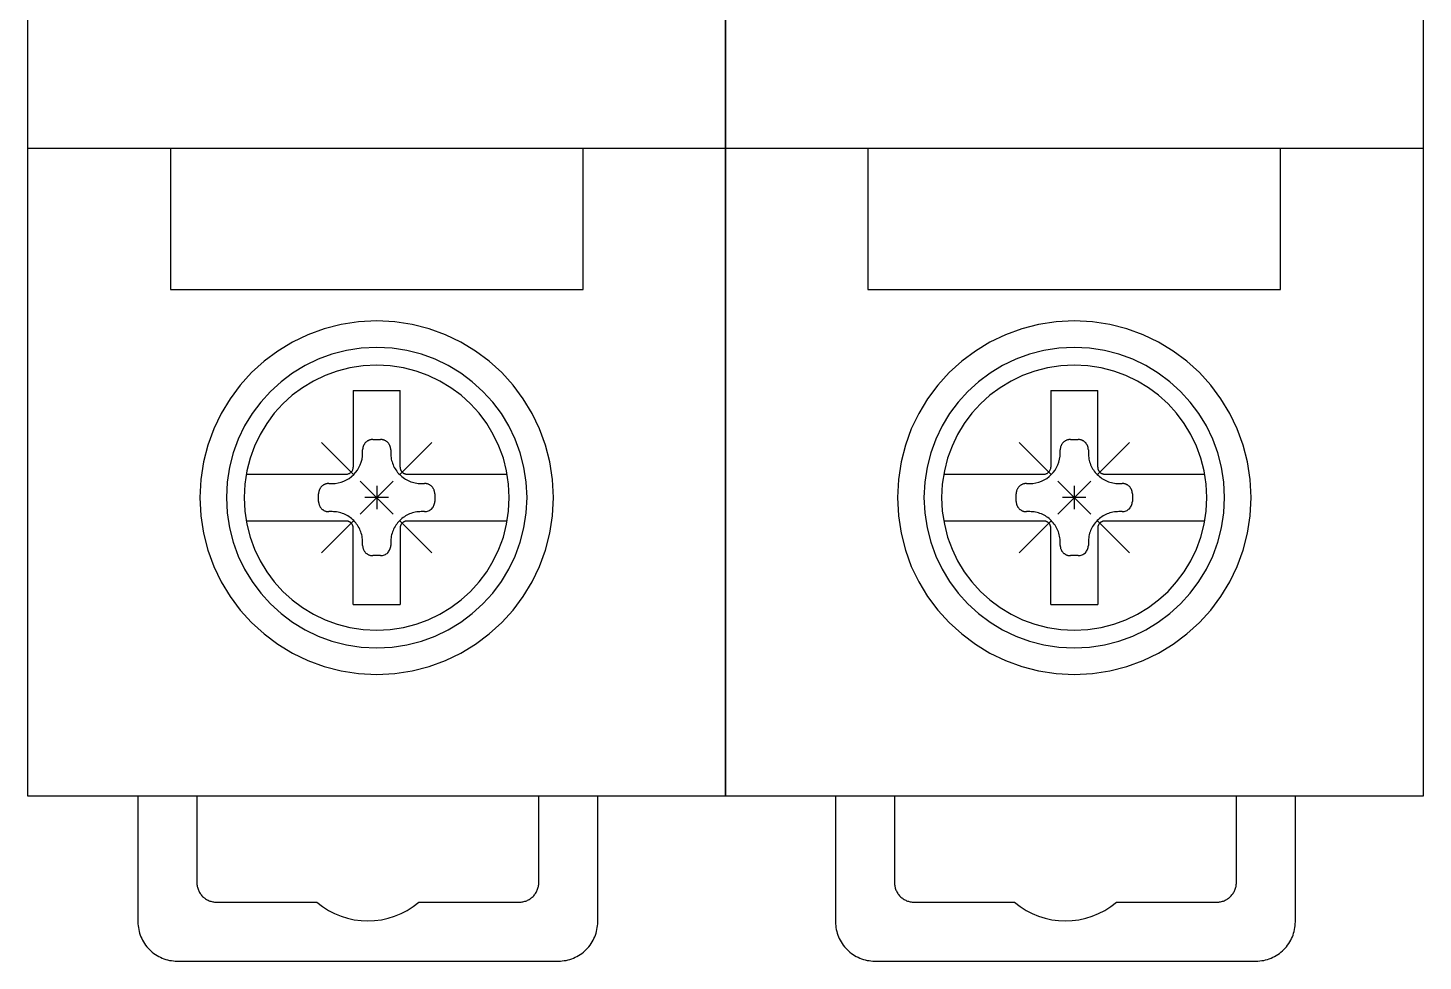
# Model space of a CAD drawing. Header units: millimetres. Extents: x -208796 to -83323, y 30910 to 103951.
# Drawn here: x -110485.06 to -110449.12, y 39831.38 to 39855.44 of the extents above; entities that cross this region are included whole.
import ezdxf

# ---------------------------------------------------------------- set-up
doc = ezdxf.new("R2010")
doc.units = ezdxf.units.MM
doc.header["$LTSCALE"] = 3

# ---------------------------------------------------------------- blocks, each defined once
blk = doc.blocks.new('*U127')
for points in [[(-8.986, 0), (-8.986, 79.4816), (8.986, 79.4816), (8.986, 0), (-8.986, 0)], [(-8.986, 16.7063), (8.986, 16.7063)], [(-5.3156, 16.7063), (-5.3156, 13.0613)], [(5.3157, 13.0613), (5.3157, 16.7063)], [(-5.3156, 13.0613), (5.3157, 13.0613)], [(4.5563, 7.695), (4.5563, 7.695), (4.5327, 8.161), (4.4637, 8.6134), (4.3513, 9.0501), (4.1982, 9.4686), (4.0062, 9.867), (3.778, 10.2426), (3.5156, 10.5934), (3.2217, 10.9169), (2.898, 11.2111), (2.5473, 11.4734), (2.1716, 11.7016), (1.7734, 11.8934), (1.3547, 12.0467), (0.9182, 12.1589), (0.4657, 12.2279), (0, 12.2513), (0, 12.2513), (-0.466, 12.2279), (-0.9184, 12.1589), (-1.3551, 12.0467), (-1.7736, 11.8934), (-2.172, 11.7016), (-2.5476, 11.4734), (-2.8984, 11.2111), (-3.2218, 10.9169), (-3.516, 10.5934), (-3.7783, 10.2426), (-4.0065, 9.867), (-4.1983, 9.4686), (-4.3516, 9.0501), (-4.4638, 8.6134), (-4.5329, 8.161), (-4.5563, 7.695), (-4.5563, 7.695), (-4.5329, 7.2293), (-4.4639, 6.7769), (-4.3517, 6.3404), (-4.1984, 5.9217), (-4.0066, 5.5235), (-3.7784, 5.1478), (-3.5161, 4.7971), (-3.2219, 4.4734), (-2.8984, 4.1795), (-2.5476, 3.9171), (-2.172, 3.6889), (-1.7736, 3.4969), (-1.3551, 3.3438), (-0.9184, 3.2314), (-0.466, 3.1624), (0, 3.1387), (0, 3.1387), (0.4657, 3.1623), (0.9181, 3.2313), (1.3547, 3.3437), (1.7734, 3.4968), (2.1716, 3.6888), (2.5473, 3.917), (2.898, 4.1794), (3.2217, 4.4733), (3.5156, 4.797), (3.778, 5.1477), (4.0062, 5.5234), (4.1982, 5.9216), (4.3513, 6.3403), (4.4637, 6.7768), (4.5327, 7.2293), (4.5563, 7.695)], [(3.8728, 7.695), (3.8728, 7.695), (3.8527, 8.0911), (3.7941, 8.4756), (3.6986, 8.8468), (3.5684, 9.2026), (3.4052, 9.5413), (3.2113, 9.8605), (2.9883, 10.1587), (2.7384, 10.4336), (2.4633, 10.6836), (2.1651, 10.9065), (1.8458, 11.1006), (1.5074, 11.2636), (1.1515, 11.3939), (0.7804, 11.4893), (0.3958, 11.5479), (0, 11.5678), (0, 11.5678), (-0.3961, 11.5479), (-0.7806, 11.4893), (-1.1518, 11.3939), (-1.5076, 11.2636), (-1.8463, 11.1006), (-2.1655, 10.9065), (-2.4637, 10.6836), (-2.7386, 10.4336), (-2.9886, 10.1587), (-3.2115, 9.8605), (-3.4056, 9.5413), (-3.5686, 9.2026), (-3.6989, 8.8468), (-3.7943, 8.4756), (-3.8529, 8.0911), (-3.8728, 7.695), (-3.8728, 7.695), (-3.8529, 7.2992), (-3.7943, 6.9146), (-3.6989, 6.5435), (-3.5686, 6.1876), (-3.4056, 5.8492), (-3.2115, 5.5299), (-2.9886, 5.2317), (-2.7386, 4.9566), (-2.4637, 4.7067), (-2.1655, 4.4837), (-1.8463, 4.2898), (-1.5076, 4.1266), (-1.1518, 3.9964), (-0.7806, 3.9009), (-0.3961, 3.8423), (0, 3.8222), (0, 3.8222), (0.3958, 3.8423), (0.7804, 3.9009), (1.1515, 3.9964), (1.5074, 4.1266), (1.8458, 4.2898), (2.1651, 4.4837), (2.4633, 4.7067), (2.7384, 4.9566), (2.9883, 5.2317), (3.2113, 5.5299), (3.4052, 5.8492), (3.5684, 6.1876), (3.6986, 6.5435), (3.7941, 6.9146), (3.8527, 7.2992), (3.8728, 7.695)], [(3.4172, 7.695), (3.4172, 7.695), (3.3995, 8.0446), (3.3476, 8.3839), (3.2633, 8.7114), (3.1486, 9.0253), (3.0046, 9.3241), (2.8335, 9.6058), (2.6368, 9.8689), (2.4163, 10.1114), (2.1736, 10.3321), (1.9105, 10.5287), (1.6286, 10.6999), (1.33, 10.8437), (1.016, 10.9587), (0.6886, 11.0428), (0.3493, 11.0947), (0, 11.1122), (0, 11.1122), (-0.3496, 11.0947), (-0.6889, 11.0428), (-1.0164, 10.9587), (-1.3303, 10.8437), (-1.6291, 10.6999), (-1.9108, 10.5287), (-2.1739, 10.3321), (-2.4164, 10.1114), (-2.6371, 9.8689), (-2.8337, 9.6058), (-3.0049, 9.3241), (-3.1487, 9.0253), (-3.2637, 8.7114), (-3.3478, 8.3839), (-3.3997, 8.0446), (-3.4172, 7.695), (-3.4172, 7.695), (-3.3997, 7.3457), (-3.3478, 7.0064), (-3.2637, 6.679), (-3.1487, 6.365), (-3.0049, 6.0664), (-2.8337, 5.7845), (-2.6371, 5.5214), (-2.4164, 5.2787), (-2.1739, 5.0582), (-1.9108, 4.8615), (-1.6291, 4.6904), (-1.3303, 4.5464), (-1.0164, 4.4317), (-0.6889, 4.3474), (-0.3496, 4.2955), (0, 4.2778), (0, 4.2778), (0.3493, 4.2955), (0.6886, 4.3474), (1.016, 4.4317), (1.33, 4.5464), (1.6286, 4.6904), (1.9105, 4.8615), (2.1736, 5.0582), (2.4163, 5.2787), (2.6368, 5.5214), (2.8335, 5.7845), (3.0046, 6.0664), (3.1486, 6.365), (3.2633, 6.679), (3.3476, 7.0064), (3.3995, 7.3457), (3.4172, 7.695)], [(-0.6033, 10.4528), (-0.6033, 8.4809)], [(-0.6033, 10.4528), (0.6033, 10.4528)], [(0.6033, 8.4809), (0.6033, 10.4528)], [(-1.4223, 9.1177), (-0.6034, 8.2986)], [(-0.0995, 9.1916), (-0.0995, 9.1916), (-0.1126, 9.1913), (-0.1255, 9.1904), (-0.1384, 9.1889), (-0.151, 9.1866), (-0.1636, 9.1839), (-0.1759, 9.1804), (-0.1881, 9.1765), (-0.2, 9.1717), (-0.2118, 9.1666), (-0.2233, 9.1609), (-0.2345, 9.1546), (-0.2452, 9.1476), (-0.2558, 9.1404), (-0.2659, 9.1323), (-0.2758, 9.1239), (-0.2851, 9.1147), (-0.2851, 9.1147), (-0.2942, 9.1054), (-0.3026, 9.0956), (-0.3107, 9.0855), (-0.318, 9.0749), (-0.325, 9.0642), (-0.3313, 9.053), (-0.337, 9.0415), (-0.3421, 9.0297), (-0.3469, 9.0178), (-0.3508, 9.0056), (-0.3543, 8.9933), (-0.357, 8.9807), (-0.3593, 8.9681), (-0.3608, 8.9552), (-0.3617, 8.9423), (-0.362, 8.9292)], [(-0.0995, 9.1916), (0.0996, 9.1916)], [(0.3621, 8.9292), (0.3621, 8.9292), (0.3616, 8.9423), (0.3607, 8.9552), (0.359, 8.9681), (0.3569, 8.9807), (0.3539, 8.9933), (0.3506, 9.0056), (0.3465, 9.0178), (0.342, 9.0297), (0.3367, 9.0415), (0.331, 9.053), (0.3247, 9.0642), (0.3179, 9.0749), (0.3104, 9.0855), (0.3025, 9.0956), (0.2941, 9.1054), (0.2852, 9.1147), (0.2852, 9.1147), (0.2757, 9.1239), (0.2659, 9.1323), (0.2556, 9.1404), (0.2452, 9.1476), (0.2342, 9.1546), (0.2231, 9.1609), (0.2116, 9.1666), (0.2, 9.1717), (0.1879, 9.1765), (0.1758, 9.1804), (0.1634, 9.1839), (0.151, 9.1866), (0.1382, 9.1889), (0.1255, 9.1904), (0.1125, 9.1913), (0.0996, 9.1916)], [(0.6035, 8.2986), (1.4223, 9.1177)], [(-1.1493, 8.0572), (-1.1493, 8.0572), (-1.069, 8.0614), (-0.9908, 8.0733), (-0.9154, 8.0928), (-0.8429, 8.1192), (-0.7742, 8.1524), (-0.7092, 8.1918), (-0.6487, 8.2372), (-0.5926, 8.2879), (-0.5419, 8.3439), (-0.4966, 8.4044), (-0.4572, 8.4694), (-0.424, 8.5381), (-0.3976, 8.6106), (-0.3781, 8.686), (-0.3662, 8.7642), (-0.362, 8.8445)], [(-0.362, 8.8445), (-0.362, 8.9292)], [(0.3621, 8.9292), (0.3621, 8.8445)], [(0.3621, 8.8445), (0.3621, 8.8445), (0.363, 8.8056), (0.3658, 8.7668), (0.3706, 8.7284), (0.3772, 8.6903), (0.3856, 8.6528), (0.3959, 8.6157), (0.4079, 8.5793), (0.4219, 8.5433), (0.4373, 8.5083), (0.4546, 8.4739), (0.4735, 8.4405), (0.4942, 8.4078), (0.5163, 8.3763), (0.5402, 8.3457), (0.5656, 8.3163), (0.5927, 8.2878), (0.5927, 8.2878), (0.6209, 8.261), (0.6503, 8.2356), (0.6808, 8.2119), (0.7125, 8.1896), (0.745, 8.169), (0.7785, 8.1501), (0.8128, 8.1328), (0.848, 8.1172), (0.8837, 8.1034), (0.9202, 8.0914), (0.9572, 8.0812), (0.995, 8.0725), (1.0329, 8.0659), (1.0715, 8.0611), (1.1103, 8.0583), (1.1494, 8.0572)], [(-3.3635, 8.2986), (-0.7856, 8.2986)], [(-0.7856, 8.2986), (-0.7856, 8.2986), (-0.7671, 8.2997), (-0.7491, 8.3024), (-0.7317, 8.3069), (-0.7148, 8.313), (-0.699, 8.3208), (-0.6839, 8.3299), (-0.6699, 8.3404), (-0.6568, 8.352), (-0.6452, 8.3651), (-0.6347, 8.3791), (-0.6256, 8.3942), (-0.6178, 8.41), (-0.6117, 8.4269), (-0.6071, 8.4443), (-0.6044, 8.4624), (-0.6033, 8.4809)], [(0.6033, 8.4809), (0.6033, 8.4809), (0.6034, 8.472), (0.6041, 8.463), (0.6051, 8.4542), (0.6068, 8.4453), (0.6086, 8.4367), (0.611, 8.428), (0.6138, 8.4196), (0.6171, 8.4112), (0.6205, 8.4033), (0.6246, 8.3953), (0.6289, 8.3876), (0.6338, 8.3799), (0.6389, 8.3726), (0.6445, 8.3655), (0.6503, 8.3587), (0.6567, 8.352), (0.6567, 8.352), (0.6631, 8.3459), (0.6699, 8.34), (0.677, 8.3345), (0.6844, 8.3293), (0.6918, 8.3246), (0.6996, 8.3202), (0.7076, 8.3162), (0.7158, 8.3125), (0.724, 8.3094), (0.7324, 8.3066), (0.741, 8.3043), (0.7498, 8.3022), (0.7585, 8.3007), (0.7675, 8.2995), (0.7765, 8.2989), (0.7856, 8.2986)], [(0.7856, 8.2986), (3.3635, 8.2986)], [(-1.2341, 8.0572), (-1.2341, 8.0572), (-1.2472, 8.0569), (-1.2601, 8.056), (-1.273, 8.0545), (-1.2856, 8.0522), (-1.2982, 8.0495), (-1.3105, 8.046), (-1.3227, 8.0421), (-1.3346, 8.0373), (-1.3464, 8.0322), (-1.3579, 8.0265), (-1.3691, 8.0202), (-1.3798, 8.0132), (-1.3904, 8.0059), (-1.4005, 7.9978), (-1.4103, 7.9894), (-1.4196, 7.9803), (-1.4196, 7.9803), (-1.4287, 7.971), (-1.4371, 7.9612), (-1.4452, 7.9511), (-1.4525, 7.9405), (-1.4595, 7.9298), (-1.4658, 7.9186), (-1.4715, 7.9071), (-1.4766, 7.8953), (-1.4814, 7.8834), (-1.4853, 7.8712), (-1.4888, 7.8589), (-1.4915, 7.8463), (-1.4938, 7.8337), (-1.4953, 7.8208), (-1.4962, 7.8079), (-1.4965, 7.7948)], [(-1.2341, 8.0572), (-1.1493, 8.0572)], [(-0.4266, 7.2682), (0.4267, 8.1218)], [(-0.4266, 8.1218), (0.4267, 7.2682)], [(0.0001, 7.9968), (0, 7.3933)], [(1.1494, 8.0572), (1.2341, 8.0572)], [(1.4966, 7.7948), (1.4966, 7.7948), (1.4961, 7.8079), (1.4952, 7.8208), (1.4935, 7.8337), (1.4914, 7.8463), (1.4884, 7.8589), (1.4851, 7.8712), (1.4811, 7.8834), (1.4766, 7.8953), (1.4712, 7.9071), (1.4655, 7.9186), (1.4592, 7.9298), (1.4524, 7.9405), (1.4449, 7.9511), (1.437, 7.9612), (1.4286, 7.971), (1.4197, 7.9803), (1.4197, 7.9803), (1.4102, 7.9894), (1.4004, 7.9978), (1.3901, 8.0059), (1.3797, 8.0132), (1.3687, 8.0202), (1.3576, 8.0265), (1.3461, 8.0322), (1.3345, 8.0373), (1.3224, 8.0421), (1.3103, 8.046), (1.2979, 8.0495), (1.2855, 8.0522), (1.2727, 8.0545), (1.26, 8.056), (1.247, 8.0569), (1.2341, 8.0572)], [(-1.4965, 7.5953), (-1.4965, 7.7948)], [(-1.4965, 7.5953), (-1.4965, 7.5953), (-1.4962, 7.5824), (-1.4953, 7.5694), (-1.4938, 7.5567), (-1.4915, 7.5439), (-1.4888, 7.5315), (-1.4853, 7.5191), (-1.4814, 7.507), (-1.4766, 7.4949), (-1.4715, 7.4833), (-1.4658, 7.4718), (-1.4595, 7.4607), (-1.4525, 7.4497), (-1.4452, 7.4393), (-1.4371, 7.429), (-1.4287, 7.4192), (-1.4196, 7.4097), (-1.4196, 7.4097), (-1.4103, 7.4008), (-1.4005, 7.3924), (-1.3904, 7.3845), (-1.3798, 7.377), (-1.3691, 7.3702), (-1.3579, 7.3639), (-1.3464, 7.3582), (-1.3346, 7.3529), (-1.3227, 7.3484), (-1.3105, 7.3444), (-1.2982, 7.3411), (-1.2856, 7.3381), (-1.273, 7.336), (-1.2601, 7.3343), (-1.2472, 7.3334), (-1.2341, 7.3329)], [(0.3018, 7.695), (-0.3017, 7.6951)], [(1.2341, 7.3329), (1.2341, 7.3329), (1.2608, 7.3344), (1.2869, 7.3383), (1.312, 7.3449), (1.3362, 7.3536), (1.359, 7.3648), (1.3807, 7.3779), (1.4009, 7.393), (1.4197, 7.4098), (1.4365, 7.4285), (1.4516, 7.4487), (1.4647, 7.4704), (1.4759, 7.4932), (1.4846, 7.5174), (1.4912, 7.5425), (1.4951, 7.5686), (1.4966, 7.5953)], [(1.4966, 7.7948), (1.4966, 7.5953)], [(-1.1493, 7.3329), (-1.2341, 7.3329)], [(-0.362, 6.5455), (-0.362, 6.5455), (-0.3631, 6.5847), (-0.3659, 6.6235), (-0.3707, 6.6621), (-0.3773, 6.7), (-0.386, 6.7377), (-0.3962, 6.7747), (-0.4082, 6.8112), (-0.422, 6.8469), (-0.4376, 6.8821), (-0.4549, 6.9164), (-0.4738, 6.9499), (-0.4944, 6.9824), (-0.5167, 7.0141), (-0.5404, 7.0446), (-0.5658, 7.0741), (-0.5926, 7.1023), (-0.5926, 7.1023), (-0.621, 7.1294), (-0.6504, 7.1547), (-0.681, 7.1786), (-0.7126, 7.2007), (-0.7453, 7.2214), (-0.7787, 7.2403), (-0.8131, 7.2576), (-0.8481, 7.273), (-0.8841, 7.287), (-0.9205, 7.299), (-0.9576, 7.3093), (-0.9951, 7.3177), (-1.0332, 7.3244), (-1.0716, 7.3292), (-1.1104, 7.332), (-1.1493, 7.3329)], [(1.1494, 7.3329), (1.1494, 7.3329), (1.1103, 7.332), (1.0715, 7.3292), (1.0329, 7.3244), (0.995, 7.3177), (0.9572, 7.3093), (0.9202, 7.299), (0.8837, 7.287), (0.848, 7.273), (0.8128, 7.2576), (0.7785, 7.2403), (0.745, 7.2214), (0.7125, 7.2007), (0.6808, 7.1786), (0.6503, 7.1547), (0.6209, 7.1294), (0.5927, 7.1023), (0.5927, 7.1023), (0.5656, 7.0741), (0.5402, 7.0446), (0.5163, 7.0141), (0.4942, 6.9824), (0.4735, 6.9499), (0.4546, 6.9164), (0.4373, 6.8821), (0.4219, 6.8469), (0.4079, 6.8112), (0.3959, 6.7747), (0.3856, 6.7377), (0.3772, 6.7), (0.3706, 6.6621), (0.3658, 6.6235), (0.363, 6.5847), (0.3621, 6.5455)], [(1.2341, 7.3329), (1.1494, 7.3329)], [(-0.7856, 7.0914), (-3.3635, 7.0914)], [(-1.4223, 6.2724), (-0.6034, 7.0914)], [(-0.6033, 6.9092), (-0.6033, 6.9092), (-0.6036, 6.9183), (-0.6042, 6.9273), (-0.6054, 6.9363), (-0.6069, 6.945), (-0.609, 6.9538), (-0.6113, 6.9624), (-0.6141, 6.9708), (-0.6172, 6.979), (-0.6209, 6.9872), (-0.6249, 6.9952), (-0.6293, 7.003), (-0.634, 7.0104), (-0.6392, 7.0178), (-0.6447, 7.0248), (-0.6506, 7.0316), (-0.6567, 7.038), (-0.6567, 7.038), (-0.6634, 7.0444), (-0.6702, 7.0502), (-0.6773, 7.0558), (-0.6846, 7.0609), (-0.6923, 7.0658), (-0.7, 7.0701), (-0.708, 7.0742), (-0.7159, 7.0776), (-0.7243, 7.0809), (-0.7327, 7.0837), (-0.7414, 7.0861), (-0.75, 7.0879), (-0.759, 7.0896), (-0.7678, 7.0906), (-0.7768, 7.0913), (-0.7856, 7.0914)], [(-0.6033, 4.9372), (-0.6033, 6.9092)], [(0.7856, 7.0914), (0.7856, 7.0914), (0.7765, 7.0913), (0.7675, 7.0906), (0.7585, 7.0896), (0.7498, 7.0879), (0.741, 7.0861), (0.7324, 7.0837), (0.724, 7.0809), (0.7158, 7.0776), (0.7076, 7.0742), (0.6996, 7.0701), (0.6918, 7.0658), (0.6844, 7.0609), (0.677, 7.0558), (0.6699, 7.0502), (0.6631, 7.0444), (0.6567, 7.038), (0.6567, 7.038), (0.6503, 7.0316), (0.6445, 7.0248), (0.6389, 7.0178), (0.6338, 7.0104), (0.6289, 7.003), (0.6246, 6.9952), (0.6205, 6.9872), (0.6171, 6.979), (0.6138, 6.9708), (0.611, 6.9624), (0.6086, 6.9538), (0.6068, 6.945), (0.6051, 6.9363), (0.6041, 6.9273), (0.6034, 6.9183), (0.6033, 6.9092)], [(0.6033, 6.9092), (0.6033, 4.9372)], [(0.6035, 7.0914), (1.4223, 6.2724)], [(3.3635, 7.0914), (0.7856, 7.0914)], [(-0.362, 6.4609), (-0.362, 6.5455)], [(0.3621, 6.5455), (0.3621, 6.4609)], [(-0.362, 6.4609), (-0.362, 6.4609), (-0.3617, 6.448), (-0.3608, 6.4351), (-0.3593, 6.4224), (-0.357, 6.4096), (-0.3543, 6.3972), (-0.3508, 6.3848), (-0.3469, 6.3727), (-0.3421, 6.3606), (-0.337, 6.349), (-0.3313, 6.3375), (-0.325, 6.3264), (-0.318, 6.3154), (-0.3107, 6.305), (-0.3026, 6.2947), (-0.2942, 6.2849), (-0.2851, 6.2754), (-0.2851, 6.2754), (-0.2758, 6.2665), (-0.2659, 6.2581), (-0.2558, 6.2502), (-0.2452, 6.2427), (-0.2345, 6.2359), (-0.2233, 6.2296), (-0.2118, 6.2239), (-0.2, 6.2186), (-0.1881, 6.2141), (-0.1759, 6.21), (-0.1636, 6.2067), (-0.151, 6.2037), (-0.1384, 6.2016), (-0.1255, 6.1999), (-0.1126, 6.199), (-0.0995, 6.1985)], [(0.0996, 6.1985), (-0.0995, 6.1985)], [(0.0996, 6.1985), (0.0996, 6.1985), (0.1263, 6.2), (0.1523, 6.2039), (0.1774, 6.2105), (0.2016, 6.2192), (0.2244, 6.2304), (0.2461, 6.2435), (0.2663, 6.2586), (0.2851, 6.2754), (0.3019, 6.2942), (0.3171, 6.3144), (0.3302, 6.3361), (0.3414, 6.3589), (0.3501, 6.3831), (0.3567, 6.4082), (0.3606, 6.4342), (0.3621, 6.4609)], [(-0.6033, 4.9372), (0.6033, 4.9372)], [(-6.1509, 0), (-6.1509, -3.2401), (-6.1509, -3.2401), (-6.1497, -3.2902), (-6.1461, -3.3401), (-6.1401, -3.3895), (-6.1314, -3.4384), (-6.1206, -3.4866), (-6.1073, -3.5343), (-6.0918, -3.5812), (-6.0739, -3.6274), (-6.054, -3.6725), (-6.0318, -3.7166), (-6.0075, -3.7596), (-5.9809, -3.8016), (-5.9525, -3.8421), (-5.9218, -3.8816), (-5.8892, -3.9195), (-5.8544, -3.956), (-5.8544, -3.956), (-5.8182, -3.9905), (-5.7803, -4.0231), (-5.741, -4.0536), (-5.7003, -4.0823), (-5.6586, -4.1087), (-5.6154, -4.1331), (-5.5713, -4.1553), (-5.526, -4.1754), (-5.48, -4.1931), (-5.4331, -4.2087), (-5.3855, -4.2219), (-5.337, -4.2329), (-5.2882, -4.2413), (-5.2387, -4.2476), (-5.1888, -4.2512), (-5.1384, -4.2526), (4.6828, -4.2526), (4.6828, -4.2526), (4.7329, -4.2512), (4.7828, -4.2476), (4.8322, -4.2413), (4.8812, -4.2329), (4.9294, -4.2219), (4.9771, -4.2087), (5.024, -4.1931), (5.0702, -4.1754), (5.1153, -4.1553), (5.1594, -4.1331), (5.2024, -4.1087), (5.2444, -4.0823), (5.2849, -4.0536), (5.3244, -4.0231), (5.3623, -3.9905), (5.3988, -3.956), (5.3988, -3.956), (5.4333, -3.9195), (5.4659, -3.8816), (5.4964, -3.8421), (5.5251, -3.8016), (5.5515, -3.7596), (5.5759, -3.7166), (5.5981, -3.6725), (5.6182, -3.6274), (5.6359, -3.5812), (5.6514, -3.5343), (5.6646, -3.4866), (5.6756, -3.4384), (5.684, -3.3895), (5.6903, -3.3401), (5.6939, -3.2902), (5.6953, -3.2401), (5.6953, 0)], [(-4.6322, 0), (-4.6322, -2.2276), (-4.6322, -2.2276), (-4.6316, -2.2525), (-4.6298, -2.2775), (-4.6268, -2.3022), (-4.6225, -2.3267), (-4.6171, -2.3508), (-4.6105, -2.3746), (-4.6027, -2.3981), (-4.5937, -2.4212), (-4.5838, -2.4437), (-4.5727, -2.4658), (-4.5607, -2.4873), (-4.5473, -2.5083), (-4.5331, -2.5284), (-4.5177, -2.5482), (-4.5014, -2.5671), (-4.4839, -2.5855), (-4.4839, -2.5855), (-4.4658, -2.6027), (-4.4469, -2.619), (-4.4273, -2.6342), (-4.4069, -2.6486), (-4.3861, -2.6618), (-4.3645, -2.674), (-4.3425, -2.6851), (-4.3198, -2.6952), (-4.2969, -2.704), (-4.2734, -2.7118), (-4.2496, -2.7184), (-4.2253, -2.7239), (-4.2009, -2.7281), (-4.1761, -2.7312), (-4.1511, -2.733), (-4.1259, -2.7338), (-1.5417, -2.7338)], [(1.0861, -2.7338), (3.6703, -2.7338), (3.6703, -2.7338), (3.6952, -2.733), (3.7202, -2.7312), (3.7449, -2.7281), (3.7694, -2.7239), (3.7935, -2.7184), (3.8174, -2.7118), (3.8409, -2.704), (3.864, -2.6952), (3.8865, -2.6851), (3.9086, -2.674), (3.9301, -2.6618), (3.9511, -2.6486), (3.9712, -2.6342), (3.991, -2.619), (4.0099, -2.6027), (4.0283, -2.5855), (4.0283, -2.5855), (4.0455, -2.5671), (4.0618, -2.5482), (4.077, -2.5284), (4.0914, -2.5083), (4.1046, -2.4873), (4.1168, -2.4658), (4.1279, -2.4437), (4.138, -2.4212), (4.1468, -2.3981), (4.1546, -2.3746), (4.1612, -2.3508), (4.1667, -2.3267), (4.1709, -2.3022), (4.174, -2.2775), (4.1758, -2.2525), (4.1766, -2.2276), (4.1766, 0)], [(-1.5417, -2.7338), (-1.5417, -2.7338), (-1.3959, -2.8471), (-1.2427, -2.9455), (-1.0832, -3.0286), (-0.9183, -3.0968), (-0.7495, -3.1496), (-0.5774, -3.1876), (-0.4032, -3.2102), (-0.2279, -3.2179), (-0.0528, -3.2102), (0.1214, -3.1876), (0.2934, -3.1496), (0.4624, -3.0968), (0.6272, -3.0286), (0.7868, -2.9455), (0.94, -2.8471), (1.0861, -2.7338)]]:
    blk.add_lwpolyline(points)
blk = doc.blocks.new('*U126')
for points in [[(-8.986, 0), (-8.986, 79.4816), (8.986, 79.4816), (8.986, 0), (-8.986, 0)], [(-8.986, 16.7063), (8.986, 16.7063)], [(-5.3156, 16.7063), (-5.3156, 13.0613)], [(5.3157, 13.0613), (5.3157, 16.7063)], [(-5.3156, 13.0613), (5.3157, 13.0613)], [(4.5563, 7.695), (4.5563, 7.695), (4.5327, 8.161), (4.4637, 8.6134), (4.3513, 9.0501), (4.1982, 9.4686), (4.0062, 9.867), (3.778, 10.2426), (3.5156, 10.5934), (3.2217, 10.9169), (2.898, 11.2111), (2.5473, 11.4734), (2.1716, 11.7016), (1.7734, 11.8934), (1.3547, 12.0467), (0.9182, 12.1589), (0.4657, 12.2279), (0, 12.2513), (0, 12.2513), (-0.466, 12.2279), (-0.9184, 12.1589), (-1.3551, 12.0467), (-1.7736, 11.8934), (-2.172, 11.7016), (-2.5476, 11.4734), (-2.8984, 11.2111), (-3.2218, 10.9169), (-3.516, 10.5934), (-3.7783, 10.2426), (-4.0065, 9.867), (-4.1983, 9.4686), (-4.3516, 9.0501), (-4.4638, 8.6134), (-4.5329, 8.161), (-4.5563, 7.695), (-4.5563, 7.695), (-4.5329, 7.2293), (-4.4639, 6.7769), (-4.3517, 6.3404), (-4.1984, 5.9217), (-4.0066, 5.5235), (-3.7784, 5.1478), (-3.5161, 4.7971), (-3.2219, 4.4734), (-2.8984, 4.1795), (-2.5476, 3.9171), (-2.172, 3.6889), (-1.7736, 3.4969), (-1.3551, 3.3438), (-0.9184, 3.2314), (-0.466, 3.1624), (0, 3.1387), (0, 3.1387), (0.4657, 3.1623), (0.9181, 3.2313), (1.3547, 3.3437), (1.7734, 3.4968), (2.1716, 3.6888), (2.5473, 3.917), (2.898, 4.1794), (3.2217, 4.4733), (3.5156, 4.797), (3.778, 5.1477), (4.0062, 5.5234), (4.1982, 5.9216), (4.3513, 6.3403), (4.4637, 6.7768), (4.5327, 7.2293), (4.5563, 7.695)], [(3.8728, 7.695), (3.8728, 7.695), (3.8527, 8.0911), (3.7941, 8.4756), (3.6986, 8.8468), (3.5684, 9.2026), (3.4052, 9.5413), (3.2113, 9.8605), (2.9883, 10.1587), (2.7384, 10.4336), (2.4633, 10.6836), (2.1651, 10.9065), (1.8458, 11.1006), (1.5074, 11.2636), (1.1515, 11.3939), (0.7804, 11.4893), (0.3958, 11.5479), (0, 11.5678), (0, 11.5678), (-0.3961, 11.5479), (-0.7806, 11.4893), (-1.1518, 11.3939), (-1.5076, 11.2636), (-1.8463, 11.1006), (-2.1655, 10.9065), (-2.4637, 10.6836), (-2.7386, 10.4336), (-2.9886, 10.1587), (-3.2115, 9.8605), (-3.4056, 9.5413), (-3.5686, 9.2026), (-3.6989, 8.8468), (-3.7943, 8.4756), (-3.8529, 8.0911), (-3.8728, 7.695), (-3.8728, 7.695), (-3.8529, 7.2992), (-3.7943, 6.9146), (-3.6989, 6.5435), (-3.5686, 6.1876), (-3.4056, 5.8492), (-3.2115, 5.5299), (-2.9886, 5.2317), (-2.7386, 4.9566), (-2.4637, 4.7067), (-2.1655, 4.4837), (-1.8463, 4.2898), (-1.5076, 4.1266), (-1.1518, 3.9964), (-0.7806, 3.9009), (-0.3961, 3.8423), (0, 3.8222), (0, 3.8222), (0.3958, 3.8423), (0.7804, 3.9009), (1.1515, 3.9964), (1.5074, 4.1266), (1.8458, 4.2898), (2.1651, 4.4837), (2.4633, 4.7067), (2.7384, 4.9566), (2.9883, 5.2317), (3.2113, 5.5299), (3.4052, 5.8492), (3.5684, 6.1876), (3.6986, 6.5435), (3.7941, 6.9146), (3.8527, 7.2992), (3.8728, 7.695)], [(3.4172, 7.695), (3.4172, 7.695), (3.3995, 8.0446), (3.3476, 8.3839), (3.2633, 8.7114), (3.1486, 9.0253), (3.0046, 9.3241), (2.8335, 9.6058), (2.6368, 9.8689), (2.4163, 10.1114), (2.1736, 10.3321), (1.9105, 10.5287), (1.6286, 10.6999), (1.33, 10.8437), (1.016, 10.9587), (0.6886, 11.0428), (0.3493, 11.0947), (0, 11.1122), (0, 11.1122), (-0.3496, 11.0947), (-0.6889, 11.0428), (-1.0164, 10.9587), (-1.3303, 10.8437), (-1.6291, 10.6999), (-1.9108, 10.5287), (-2.1739, 10.3321), (-2.4164, 10.1114), (-2.6371, 9.8689), (-2.8337, 9.6058), (-3.0049, 9.3241), (-3.1487, 9.0253), (-3.2637, 8.7114), (-3.3478, 8.3839), (-3.3997, 8.0446), (-3.4172, 7.695), (-3.4172, 7.695), (-3.3997, 7.3457), (-3.3478, 7.0064), (-3.2637, 6.679), (-3.1487, 6.365), (-3.0049, 6.0664), (-2.8337, 5.7845), (-2.6371, 5.5214), (-2.4164, 5.2787), (-2.1739, 5.0582), (-1.9108, 4.8615), (-1.6291, 4.6904), (-1.3303, 4.5464), (-1.0164, 4.4317), (-0.6889, 4.3474), (-0.3496, 4.2955), (0, 4.2778), (0, 4.2778), (0.3493, 4.2955), (0.6886, 4.3474), (1.016, 4.4317), (1.33, 4.5464), (1.6286, 4.6904), (1.9105, 4.8615), (2.1736, 5.0582), (2.4163, 5.2787), (2.6368, 5.5214), (2.8335, 5.7845), (3.0046, 6.0664), (3.1486, 6.365), (3.2633, 6.679), (3.3476, 7.0064), (3.3995, 7.3457), (3.4172, 7.695)], [(-0.6033, 10.4528), (-0.6033, 8.4809)], [(-0.6033, 10.4528), (0.6033, 10.4528)], [(0.6033, 8.4809), (0.6033, 10.4528)], [(-1.4223, 9.1177), (-0.6034, 8.2986)], [(-0.0995, 9.1916), (-0.0995, 9.1916), (-0.1126, 9.1913), (-0.1255, 9.1904), (-0.1384, 9.1889), (-0.151, 9.1866), (-0.1636, 9.1839), (-0.1759, 9.1804), (-0.1881, 9.1765), (-0.2, 9.1717), (-0.2118, 9.1666), (-0.2233, 9.1609), (-0.2345, 9.1546), (-0.2452, 9.1476), (-0.2558, 9.1404), (-0.2659, 9.1323), (-0.2758, 9.1239), (-0.2851, 9.1147), (-0.2851, 9.1147), (-0.2942, 9.1054), (-0.3026, 9.0956), (-0.3107, 9.0855), (-0.318, 9.0749), (-0.325, 9.0642), (-0.3313, 9.053), (-0.337, 9.0415), (-0.3421, 9.0297), (-0.3469, 9.0178), (-0.3508, 9.0056), (-0.3543, 8.9933), (-0.357, 8.9807), (-0.3593, 8.9681), (-0.3608, 8.9552), (-0.3617, 8.9423), (-0.362, 8.9292)], [(-0.0995, 9.1916), (0.0996, 9.1916)], [(0.3621, 8.9292), (0.3621, 8.9292), (0.3616, 8.9423), (0.3607, 8.9552), (0.359, 8.9681), (0.3569, 8.9807), (0.3539, 8.9933), (0.3506, 9.0056), (0.3465, 9.0178), (0.342, 9.0297), (0.3367, 9.0415), (0.331, 9.053), (0.3247, 9.0642), (0.3179, 9.0749), (0.3104, 9.0855), (0.3025, 9.0956), (0.2941, 9.1054), (0.2852, 9.1147), (0.2852, 9.1147), (0.2757, 9.1239), (0.2659, 9.1323), (0.2556, 9.1404), (0.2452, 9.1476), (0.2342, 9.1546), (0.2231, 9.1609), (0.2116, 9.1666), (0.2, 9.1717), (0.1879, 9.1765), (0.1758, 9.1804), (0.1634, 9.1839), (0.151, 9.1866), (0.1382, 9.1889), (0.1255, 9.1904), (0.1125, 9.1913), (0.0996, 9.1916)], [(0.6035, 8.2986), (1.4223, 9.1177)], [(-1.1493, 8.0572), (-1.1493, 8.0572), (-1.069, 8.0614), (-0.9908, 8.0733), (-0.9154, 8.0928), (-0.8429, 8.1192), (-0.7742, 8.1524), (-0.7092, 8.1918), (-0.6487, 8.2372), (-0.5926, 8.2879), (-0.5419, 8.3439), (-0.4966, 8.4044), (-0.4572, 8.4694), (-0.424, 8.5381), (-0.3976, 8.6106), (-0.3781, 8.686), (-0.3662, 8.7642), (-0.362, 8.8445)], [(-0.362, 8.8445), (-0.362, 8.9292)], [(0.3621, 8.9292), (0.3621, 8.8445)], [(0.3621, 8.8445), (0.3621, 8.8445), (0.363, 8.8056), (0.3658, 8.7668), (0.3706, 8.7284), (0.3772, 8.6903), (0.3856, 8.6528), (0.3959, 8.6157), (0.4079, 8.5793), (0.4219, 8.5433), (0.4373, 8.5083), (0.4546, 8.4739), (0.4735, 8.4405), (0.4942, 8.4078), (0.5163, 8.3763), (0.5402, 8.3457), (0.5656, 8.3163), (0.5927, 8.2878), (0.5927, 8.2878), (0.6209, 8.261), (0.6503, 8.2356), (0.6808, 8.2119), (0.7125, 8.1896), (0.745, 8.169), (0.7785, 8.1501), (0.8128, 8.1328), (0.848, 8.1172), (0.8837, 8.1034), (0.9202, 8.0914), (0.9572, 8.0812), (0.995, 8.0725), (1.0329, 8.0659), (1.0715, 8.0611), (1.1103, 8.0583), (1.1494, 8.0572)], [(-3.3635, 8.2986), (-0.7856, 8.2986)], [(-0.7856, 8.2986), (-0.7856, 8.2986), (-0.7671, 8.2997), (-0.7491, 8.3024), (-0.7317, 8.3069), (-0.7148, 8.313), (-0.699, 8.3208), (-0.6839, 8.3299), (-0.6699, 8.3404), (-0.6568, 8.352), (-0.6452, 8.3651), (-0.6347, 8.3791), (-0.6256, 8.3942), (-0.6178, 8.41), (-0.6117, 8.4269), (-0.6071, 8.4443), (-0.6044, 8.4624), (-0.6033, 8.4809)], [(0.6033, 8.4809), (0.6033, 8.4809), (0.6034, 8.472), (0.6041, 8.463), (0.6051, 8.4542), (0.6068, 8.4453), (0.6086, 8.4367), (0.611, 8.428), (0.6138, 8.4196), (0.6171, 8.4112), (0.6205, 8.4033), (0.6246, 8.3953), (0.6289, 8.3876), (0.6338, 8.3799), (0.6389, 8.3726), (0.6445, 8.3655), (0.6503, 8.3587), (0.6567, 8.352), (0.6567, 8.352), (0.6631, 8.3459), (0.6699, 8.34), (0.677, 8.3345), (0.6844, 8.3293), (0.6918, 8.3246), (0.6996, 8.3202), (0.7076, 8.3162), (0.7158, 8.3125), (0.724, 8.3094), (0.7324, 8.3066), (0.741, 8.3043), (0.7498, 8.3022), (0.7585, 8.3007), (0.7675, 8.2995), (0.7765, 8.2989), (0.7856, 8.2986)], [(0.7856, 8.2986), (3.3635, 8.2986)], [(-1.2341, 8.0572), (-1.2341, 8.0572), (-1.2472, 8.0569), (-1.2601, 8.056), (-1.273, 8.0545), (-1.2856, 8.0522), (-1.2982, 8.0495), (-1.3105, 8.046), (-1.3227, 8.0421), (-1.3346, 8.0373), (-1.3464, 8.0322), (-1.3579, 8.0265), (-1.3691, 8.0202), (-1.3798, 8.0132), (-1.3904, 8.0059), (-1.4005, 7.9978), (-1.4103, 7.9894), (-1.4196, 7.9803), (-1.4196, 7.9803), (-1.4287, 7.971), (-1.4371, 7.9612), (-1.4452, 7.9511), (-1.4525, 7.9405), (-1.4595, 7.9298), (-1.4658, 7.9186), (-1.4715, 7.9071), (-1.4766, 7.8953), (-1.4814, 7.8834), (-1.4853, 7.8712), (-1.4888, 7.8589), (-1.4915, 7.8463), (-1.4938, 7.8337), (-1.4953, 7.8208), (-1.4962, 7.8079), (-1.4965, 7.7948)], [(-1.2341, 8.0572), (-1.1493, 8.0572)], [(-0.4266, 7.2682), (0.4267, 8.1218)], [(-0.4266, 8.1218), (0.4267, 7.2682)], [(0.0001, 7.9968), (0, 7.3933)], [(1.1494, 8.0572), (1.2341, 8.0572)], [(1.4966, 7.7948), (1.4966, 7.7948), (1.4961, 7.8079), (1.4952, 7.8208), (1.4935, 7.8337), (1.4914, 7.8463), (1.4884, 7.8589), (1.4851, 7.8712), (1.4811, 7.8834), (1.4766, 7.8953), (1.4712, 7.9071), (1.4655, 7.9186), (1.4592, 7.9298), (1.4524, 7.9405), (1.4449, 7.9511), (1.437, 7.9612), (1.4286, 7.971), (1.4197, 7.9803), (1.4197, 7.9803), (1.4102, 7.9894), (1.4004, 7.9978), (1.3901, 8.0059), (1.3797, 8.0132), (1.3687, 8.0202), (1.3576, 8.0265), (1.3461, 8.0322), (1.3345, 8.0373), (1.3224, 8.0421), (1.3103, 8.046), (1.2979, 8.0495), (1.2855, 8.0522), (1.2727, 8.0545), (1.26, 8.056), (1.247, 8.0569), (1.2341, 8.0572)], [(-1.4965, 7.5953), (-1.4965, 7.7948)], [(-1.4965, 7.5953), (-1.4965, 7.5953), (-1.4962, 7.5824), (-1.4953, 7.5694), (-1.4938, 7.5567), (-1.4915, 7.5439), (-1.4888, 7.5315), (-1.4853, 7.5191), (-1.4814, 7.507), (-1.4766, 7.4949), (-1.4715, 7.4833), (-1.4658, 7.4718), (-1.4595, 7.4607), (-1.4525, 7.4497), (-1.4452, 7.4393), (-1.4371, 7.429), (-1.4287, 7.4192), (-1.4196, 7.4097), (-1.4196, 7.4097), (-1.4103, 7.4008), (-1.4005, 7.3924), (-1.3904, 7.3845), (-1.3798, 7.377), (-1.3691, 7.3702), (-1.3579, 7.3639), (-1.3464, 7.3582), (-1.3346, 7.3529), (-1.3227, 7.3484), (-1.3105, 7.3444), (-1.2982, 7.3411), (-1.2856, 7.3381), (-1.273, 7.336), (-1.2601, 7.3343), (-1.2472, 7.3334), (-1.2341, 7.3329)], [(0.3018, 7.695), (-0.3017, 7.6951)], [(1.2341, 7.3329), (1.2341, 7.3329), (1.2608, 7.3344), (1.2869, 7.3383), (1.312, 7.3449), (1.3362, 7.3536), (1.359, 7.3648), (1.3807, 7.3779), (1.4009, 7.393), (1.4197, 7.4098), (1.4365, 7.4285), (1.4516, 7.4487), (1.4647, 7.4704), (1.4759, 7.4932), (1.4846, 7.5174), (1.4912, 7.5425), (1.4951, 7.5686), (1.4966, 7.5953)], [(1.4966, 7.7948), (1.4966, 7.5953)], [(-1.1493, 7.3329), (-1.2341, 7.3329)], [(-0.362, 6.5455), (-0.362, 6.5455), (-0.3631, 6.5847), (-0.3659, 6.6235), (-0.3707, 6.6621), (-0.3773, 6.7), (-0.386, 6.7377), (-0.3962, 6.7747), (-0.4082, 6.8112), (-0.422, 6.8469), (-0.4376, 6.8821), (-0.4549, 6.9164), (-0.4738, 6.9499), (-0.4944, 6.9824), (-0.5167, 7.0141), (-0.5404, 7.0446), (-0.5658, 7.0741), (-0.5926, 7.1023), (-0.5926, 7.1023), (-0.621, 7.1294), (-0.6504, 7.1547), (-0.681, 7.1786), (-0.7126, 7.2007), (-0.7453, 7.2214), (-0.7787, 7.2403), (-0.8131, 7.2576), (-0.8481, 7.273), (-0.8841, 7.287), (-0.9205, 7.299), (-0.9576, 7.3093), (-0.9951, 7.3177), (-1.0332, 7.3244), (-1.0716, 7.3292), (-1.1104, 7.332), (-1.1493, 7.3329)], [(1.1494, 7.3329), (1.1494, 7.3329), (1.1103, 7.332), (1.0715, 7.3292), (1.0329, 7.3244), (0.995, 7.3177), (0.9572, 7.3093), (0.9202, 7.299), (0.8837, 7.287), (0.848, 7.273), (0.8128, 7.2576), (0.7785, 7.2403), (0.745, 7.2214), (0.7125, 7.2007), (0.6808, 7.1786), (0.6503, 7.1547), (0.6209, 7.1294), (0.5927, 7.1023), (0.5927, 7.1023), (0.5656, 7.0741), (0.5402, 7.0446), (0.5163, 7.0141), (0.4942, 6.9824), (0.4735, 6.9499), (0.4546, 6.9164), (0.4373, 6.8821), (0.4219, 6.8469), (0.4079, 6.8112), (0.3959, 6.7747), (0.3856, 6.7377), (0.3772, 6.7), (0.3706, 6.6621), (0.3658, 6.6235), (0.363, 6.5847), (0.3621, 6.5455)], [(1.2341, 7.3329), (1.1494, 7.3329)], [(-0.7856, 7.0914), (-3.3635, 7.0914)], [(-1.4223, 6.2724), (-0.6034, 7.0914)], [(-0.6033, 6.9092), (-0.6033, 6.9092), (-0.6036, 6.9183), (-0.6042, 6.9273), (-0.6054, 6.9363), (-0.6069, 6.945), (-0.609, 6.9538), (-0.6113, 6.9624), (-0.6141, 6.9708), (-0.6172, 6.979), (-0.6209, 6.9872), (-0.6249, 6.9952), (-0.6293, 7.003), (-0.634, 7.0104), (-0.6392, 7.0178), (-0.6447, 7.0248), (-0.6506, 7.0316), (-0.6567, 7.038), (-0.6567, 7.038), (-0.6634, 7.0444), (-0.6702, 7.0502), (-0.6773, 7.0558), (-0.6846, 7.0609), (-0.6923, 7.0658), (-0.7, 7.0701), (-0.708, 7.0742), (-0.7159, 7.0776), (-0.7243, 7.0809), (-0.7327, 7.0837), (-0.7414, 7.0861), (-0.75, 7.0879), (-0.759, 7.0896), (-0.7678, 7.0906), (-0.7768, 7.0913), (-0.7856, 7.0914)], [(-0.6033, 4.9372), (-0.6033, 6.9092)], [(0.7856, 7.0914), (0.7856, 7.0914), (0.7765, 7.0913), (0.7675, 7.0906), (0.7585, 7.0896), (0.7498, 7.0879), (0.741, 7.0861), (0.7324, 7.0837), (0.724, 7.0809), (0.7158, 7.0776), (0.7076, 7.0742), (0.6996, 7.0701), (0.6918, 7.0658), (0.6844, 7.0609), (0.677, 7.0558), (0.6699, 7.0502), (0.6631, 7.0444), (0.6567, 7.038), (0.6567, 7.038), (0.6503, 7.0316), (0.6445, 7.0248), (0.6389, 7.0178), (0.6338, 7.0104), (0.6289, 7.003), (0.6246, 6.9952), (0.6205, 6.9872), (0.6171, 6.979), (0.6138, 6.9708), (0.611, 6.9624), (0.6086, 6.9538), (0.6068, 6.945), (0.6051, 6.9363), (0.6041, 6.9273), (0.6034, 6.9183), (0.6033, 6.9092)], [(0.6033, 6.9092), (0.6033, 4.9372)], [(0.6035, 7.0914), (1.4223, 6.2724)], [(3.3635, 7.0914), (0.7856, 7.0914)], [(-0.362, 6.4609), (-0.362, 6.5455)], [(0.3621, 6.5455), (0.3621, 6.4609)], [(-0.362, 6.4609), (-0.362, 6.4609), (-0.3617, 6.448), (-0.3608, 6.4351), (-0.3593, 6.4224), (-0.357, 6.4096), (-0.3543, 6.3972), (-0.3508, 6.3848), (-0.3469, 6.3727), (-0.3421, 6.3606), (-0.337, 6.349), (-0.3313, 6.3375), (-0.325, 6.3264), (-0.318, 6.3154), (-0.3107, 6.305), (-0.3026, 6.2947), (-0.2942, 6.2849), (-0.2851, 6.2754), (-0.2851, 6.2754), (-0.2758, 6.2665), (-0.2659, 6.2581), (-0.2558, 6.2502), (-0.2452, 6.2427), (-0.2345, 6.2359), (-0.2233, 6.2296), (-0.2118, 6.2239), (-0.2, 6.2186), (-0.1881, 6.2141), (-0.1759, 6.21), (-0.1636, 6.2067), (-0.151, 6.2037), (-0.1384, 6.2016), (-0.1255, 6.1999), (-0.1126, 6.199), (-0.0995, 6.1985)], [(0.0996, 6.1985), (-0.0995, 6.1985)], [(0.0996, 6.1985), (0.0996, 6.1985), (0.1263, 6.2), (0.1523, 6.2039), (0.1774, 6.2105), (0.2016, 6.2192), (0.2244, 6.2304), (0.2461, 6.2435), (0.2663, 6.2586), (0.2851, 6.2754), (0.3019, 6.2942), (0.3171, 6.3144), (0.3302, 6.3361), (0.3414, 6.3589), (0.3501, 6.3831), (0.3567, 6.4082), (0.3606, 6.4342), (0.3621, 6.4609)], [(-0.6033, 4.9372), (0.6033, 4.9372)], [(-6.1509, 0), (-6.1509, -3.2401), (-6.1509, -3.2401), (-6.1497, -3.2902), (-6.1461, -3.3401), (-6.1401, -3.3895), (-6.1314, -3.4384), (-6.1206, -3.4866), (-6.1073, -3.5343), (-6.0918, -3.5812), (-6.0739, -3.6274), (-6.054, -3.6725), (-6.0318, -3.7166), (-6.0075, -3.7596), (-5.9809, -3.8016), (-5.9525, -3.8421), (-5.9218, -3.8816), (-5.8892, -3.9195), (-5.8544, -3.956), (-5.8544, -3.956), (-5.8182, -3.9905), (-5.7803, -4.0231), (-5.741, -4.0536), (-5.7003, -4.0823), (-5.6586, -4.1087), (-5.6154, -4.1331), (-5.5713, -4.1553), (-5.526, -4.1754), (-5.48, -4.1931), (-5.4331, -4.2087), (-5.3855, -4.2219), (-5.337, -4.2329), (-5.2882, -4.2413), (-5.2387, -4.2476), (-5.1888, -4.2512), (-5.1384, -4.2526), (4.6828, -4.2526), (4.6828, -4.2526), (4.7329, -4.2512), (4.7828, -4.2476), (4.8322, -4.2413), (4.8812, -4.2329), (4.9294, -4.2219), (4.9771, -4.2087), (5.024, -4.1931), (5.0702, -4.1754), (5.1153, -4.1553), (5.1594, -4.1331), (5.2024, -4.1087), (5.2444, -4.0823), (5.2849, -4.0536), (5.3244, -4.0231), (5.3623, -3.9905), (5.3988, -3.956), (5.3988, -3.956), (5.4333, -3.9195), (5.4659, -3.8816), (5.4964, -3.8421), (5.5251, -3.8016), (5.5515, -3.7596), (5.5759, -3.7166), (5.5981, -3.6725), (5.6182, -3.6274), (5.6359, -3.5812), (5.6514, -3.5343), (5.6646, -3.4866), (5.6756, -3.4384), (5.684, -3.3895), (5.6903, -3.3401), (5.6939, -3.2902), (5.6953, -3.2401), (5.6953, 0)], [(-4.6322, 0), (-4.6322, -2.2276), (-4.6322, -2.2276), (-4.6316, -2.2525), (-4.6298, -2.2775), (-4.6268, -2.3022), (-4.6225, -2.3267), (-4.6171, -2.3508), (-4.6105, -2.3746), (-4.6027, -2.3981), (-4.5937, -2.4212), (-4.5838, -2.4437), (-4.5727, -2.4658), (-4.5607, -2.4873), (-4.5473, -2.5083), (-4.5331, -2.5284), (-4.5177, -2.5482), (-4.5014, -2.5671), (-4.4839, -2.5855), (-4.4839, -2.5855), (-4.4658, -2.6027), (-4.4469, -2.619), (-4.4273, -2.6342), (-4.4069, -2.6486), (-4.3861, -2.6618), (-4.3645, -2.674), (-4.3425, -2.6851), (-4.3198, -2.6952), (-4.2969, -2.704), (-4.2734, -2.7118), (-4.2496, -2.7184), (-4.2253, -2.7239), (-4.2009, -2.7281), (-4.1761, -2.7312), (-4.1511, -2.733), (-4.1259, -2.7338), (-1.5417, -2.7338)], [(1.0861, -2.7338), (3.6703, -2.7338), (3.6703, -2.7338), (3.6952, -2.733), (3.7202, -2.7312), (3.7449, -2.7281), (3.7694, -2.7239), (3.7935, -2.7184), (3.8174, -2.7118), (3.8409, -2.704), (3.864, -2.6952), (3.8865, -2.6851), (3.9086, -2.674), (3.9301, -2.6618), (3.9511, -2.6486), (3.9712, -2.6342), (3.991, -2.619), (4.0099, -2.6027), (4.0283, -2.5855), (4.0283, -2.5855), (4.0455, -2.5671), (4.0618, -2.5482), (4.077, -2.5284), (4.0914, -2.5083), (4.1046, -2.4873), (4.1168, -2.4658), (4.1279, -2.4437), (4.138, -2.4212), (4.1468, -2.3981), (4.1546, -2.3746), (4.1612, -2.3508), (4.1667, -2.3267), (4.1709, -2.3022), (4.174, -2.2775), (4.1758, -2.2525), (4.1766, -2.2276), (4.1766, 0)], [(-1.5417, -2.7338), (-1.5417, -2.7338), (-1.3959, -2.8471), (-1.2427, -2.9455), (-1.0832, -3.0286), (-0.9183, -3.0968), (-0.7495, -3.1496), (-0.5774, -3.1876), (-0.4032, -3.2102), (-0.2279, -3.2179), (-0.0528, -3.2102), (0.1214, -3.1876), (0.2934, -3.1496), (0.4624, -3.0968), (0.6272, -3.0286), (0.7868, -2.9455), (0.94, -2.8471), (1.0861, -2.7338)]]:
    blk.add_lwpolyline(points)

msp = doc.modelspace()

# ---------------------------------------------------------------- block references
for name, p in [('*U127', (-110476.079, 39835.637)), ('*U126', (-110458.107, 39835.637))]:
    msp.add_blockref(name, p)

doc.saveas('drawing.dxf')
